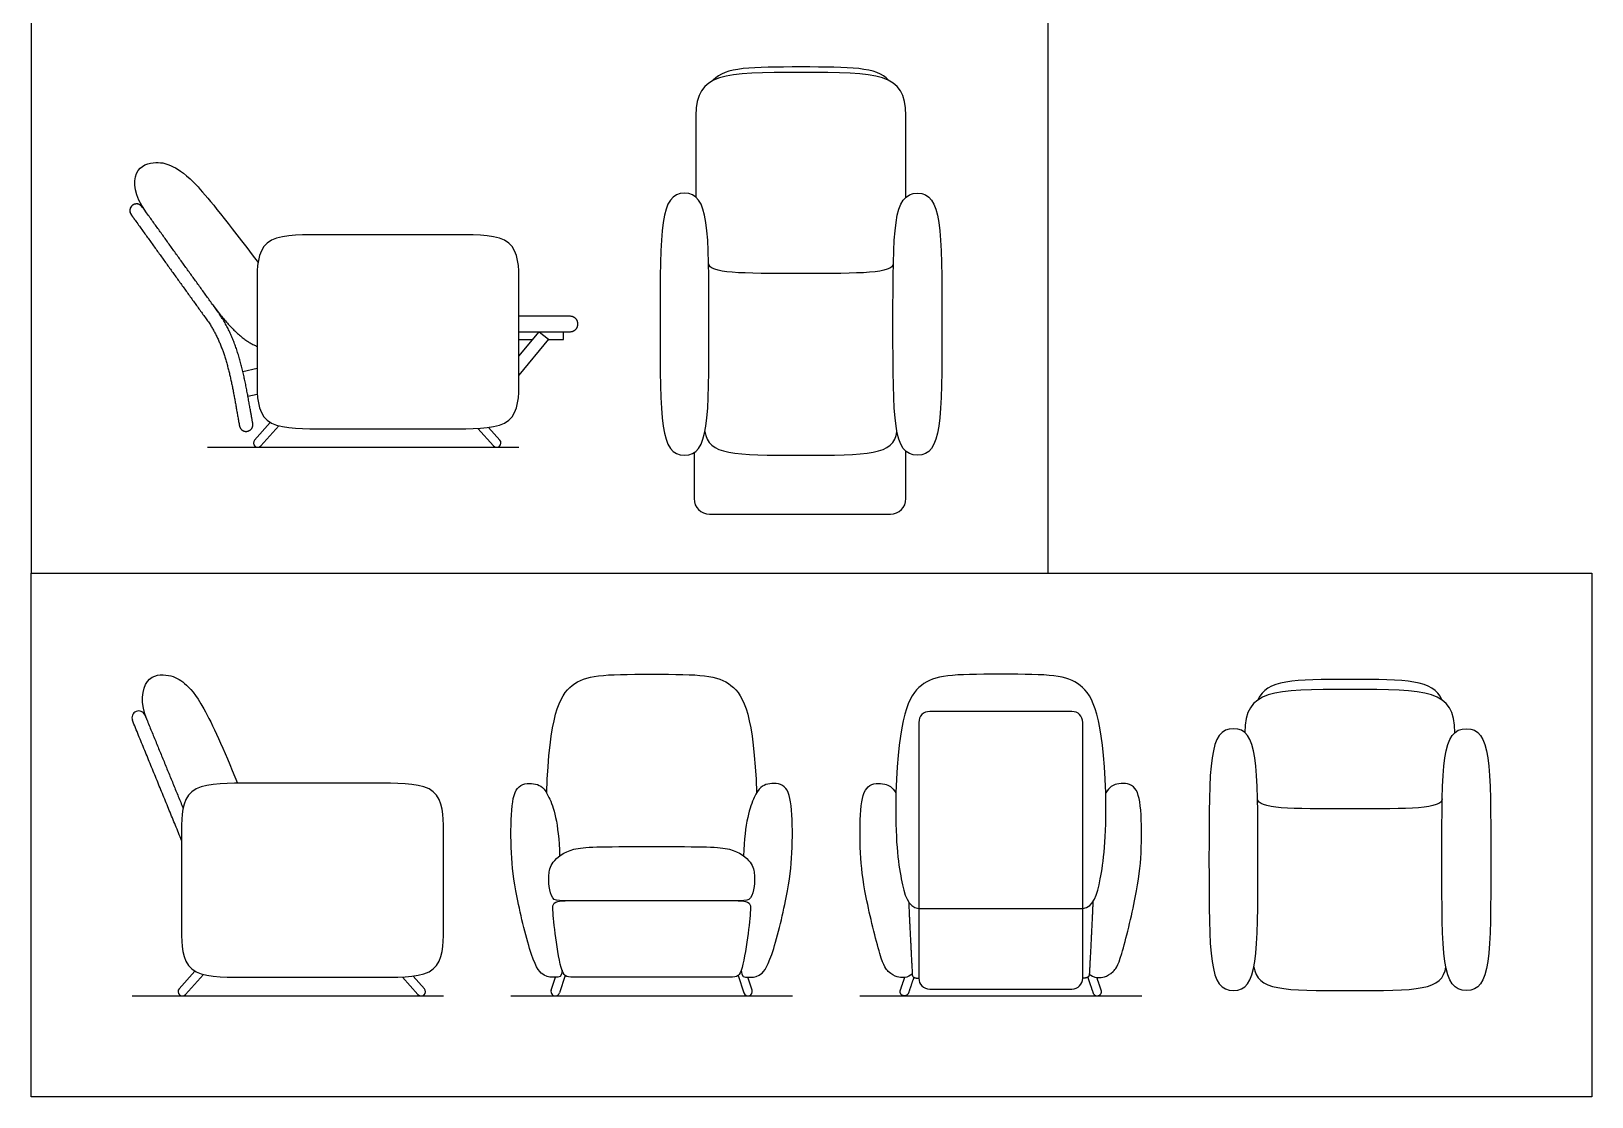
# Model space of a CAD drawing. Header units: millimetres. Extents: x 0 to 36.1, y -0.4 to 14.5.
# Drawn here: x 19.539 to 24.251, y 0.07 to 3.288 of the extents above; entities that cross this region are included whole.
import ezdxf

# ---------------------------------------------------------------- set-up
doc = ezdxf.new("R2010")
doc.units = ezdxf.units.MM
for name, color, linetype, true_color in [('AG-DIAGRAM', 7, 'Continuous', 0xfecc66), ('AG-FURNITURE', 7, 'Continuous', 0x66ccff), ('X-VPRT', 6, 'Continuous', 0xff00ff)]:
    doc.layers.add(name, color=color, linetype=linetype, true_color=true_color)

msp = doc.modelspace()

# ---------------------------------------------------------------- linework, layer by layer
at = {"layer": 'AG-DIAGRAM'}
for points in [[(20.0719, 2.0317), (21.0117, 2.0317)], [(19.8441, 0.3747), (20.7839, 0.3747)], [(20.9871, 0.3747), (21.838, 0.3747)], [(22.0412, 0.3747), (22.8921, 0.3747)]]:
    msp.add_lwpolyline(points, dxfattribs=at)
at = {"layer": 'AG-FURNITURE'}
for p, q in [((20.2137, 2.0533), (20.2612, 2.1067)), ((20.2868, 2.0965), (20.233, 2.036)), ((20.8881, 2.0887), (20.9349, 2.036)), ((20.9543, 2.0533), (20.9203, 2.0914)), ((19.9859, 0.3962), (20.0334, 0.4496)), ((20.059, 0.4394), (20.0052, 0.379)), ((20.6603, 0.4316), (20.7071, 0.379)), ((20.7265, 0.3962), (20.6925, 0.4344)), ((21.1094, 0.3918), (21.1227, 0.4307)), ((21.1518, 0.4358), (21.1339, 0.3834)), ((21.6733, 0.4358), (21.6913, 0.3834)), ((21.7158, 0.3918), (21.7025, 0.4307))]:
    msp.add_line(p, q, dxfattribs=at)
for points in [[(21.5464, 3.0336), (21.5464, 2.7871)], [(22.1803, 2.7871), (22.1803, 3.0336)], [(21.0117, 2.3063), (21.0731, 2.3807), (21.1007, 2.3579), (21.0117, 2.2499)], [(21.0117, 2.3572), (21.0537, 2.3572)], [(21.1001, 2.3572), (21.1461, 2.3572), (21.1461, 2.3807)], [(20.2213, 2.2694), (20.1785, 2.2596)], [(20.1937, 2.1857), (20.222, 2.1921)], [(22.2191, 0.6383), (22.4667, 0.6383)], [(22.4667, 0.6383), (22.7142, 0.6383)]]:
    msp.add_lwpolyline(points, dxfattribs=at)
for centre, radius, start, end in [((19.8576, 2.7462), 0.0205, 125.7561, 215.7561), ((19.8576, 2.7462), 0.0205, 35.7561, 125.7561), ((20.2233, 2.0447), 0.013, 138.3352, 318.3352), ((20.9446, 2.0447), 0.013, 221.6648, 41.6648), ((21.5876, 1.8765), 0.047, 180, 270), ((22.1333, 1.8765), 0.047, 270, 0), ((19.8638, 1.2147), 0.0205, 112.2807, 202.2807), ((19.8638, 1.2147), 0.0205, 22.2807, 112.2807), ((22.252, 1.2008), 0.0329, 90, 180), ((22.6814, 1.2008), 0.0329, 0, 90), ((22.2049, 0.4369), 0.00522, 183.13, 224.2938), ((22.252, 0.428), 0.0329, 180, 270), ((22.6814, 0.428), 0.0329, 270, 360), ((22.7285, 0.4369), 0.00522, 315.7062, 356.87), ((19.9955, 0.3876), 0.013, 138.3352, 318.3352), ((20.7168, 0.3876), 0.013, 221.6648, 41.6648), ((21.1216, 0.3876), 0.013, 161.1102, 341.1102), ((21.7035, 0.3876), 0.013, 198.8898, 18.8898)]:
    msp.add_arc(centre, radius, start, end, dxfattribs=at)
for points, knots in [([(22.1803, 3.0336), (22.1803, 3.1634), (22.0977, 3.1634), (21.8634, 3.1634), (21.629, 3.1634), (21.5464, 3.1634), (21.5464, 3.0336)], [0, 0, 0, 0, 1.465933, 1.465933, 1.465933, 2.931867, 2.931867, 2.931867, 2.931867]), ([(22.128, 3.1399), (22.0927, 3.1802), (22.0117, 3.1802), (21.8634, 3.1802), (21.715, 3.1802), (21.634, 3.1802), (21.5987, 3.1399)], [0.438992, 0.438992, 0.438992, 0.438992, 1.465933, 1.465933, 1.465933, 2.492875, 2.492875, 2.492875, 2.492875]), ([(23.7984, 1.2687), (23.7732, 1.3303), (23.6916, 1.3303), (23.5208, 1.3303), (23.3499, 1.3303), (23.2683, 1.3303), (23.2432, 1.2687)], [0.282959, 0.282959, 0.282959, 0.282959, 1.465933, 1.465933, 1.465933, 2.648908, 2.648908, 2.648908, 2.648908]), ([(23.8377, 1.1699), (23.8377, 1.2998), (23.7551, 1.2998), (23.5208, 1.2998), (23.2864, 1.2998), (23.2038, 1.2998), (23.2038, 1.1699)], [0, 0, 0, 0, 1.465933, 1.465933, 1.465933, 2.931867, 2.931867, 2.931867, 2.931867]), ([(21.142, 0.4524), (21.142, 0.4307), (21.1228, 0.4307), (21.0883, 0.4307), (21.0528, 0.4696), (20.9995, 0.6905), (20.9871, 0.8005), (20.9871, 0.9491), (21.005, 1.0178), (21.0669, 1.0178), (21.0991, 0.9965), (21.1319, 0.8984), (21.1348, 0.7974)], [0, 0, 0, 0, 0.324074, 0.648148, 0.972222, 1.296296, 1.62037, 1.944444, 2.268518, 2.592592, 2.916667, 3.226211, 3.226211, 3.226211, 3.226211]), ([(21.6832, 0.4524), (21.6832, 0.4307), (21.7023, 0.4307), (21.7369, 0.4307), (21.7723, 0.4696), (21.8256, 0.6905), (21.838, 0.8005), (21.838, 0.9491), (21.8202, 1.0178), (21.7582, 1.0178), (21.726, 0.9965), (21.6932, 0.8984), (21.6903, 0.7974)], [0, 0, 0, 0, 0.324074, 0.648148, 0.972222, 1.296296, 1.62037, 1.944444, 2.268518, 2.592592, 2.916667, 3.226211, 3.226211, 3.226211, 3.226211]), ([(22.1994, 0.4402), (22.1838, 0.4307), (22.1709, 0.4289), (22.1424, 0.4307), (22.1069, 0.4696), (22.0536, 0.6905), (22.0412, 0.8005), (22.0412, 0.9491), (22.0591, 1.0178), (22.1174, 1.0178), (22.1389, 1.0058), (22.1497, 0.9875)], [6.684601, 6.684601, 6.684601, 6.684601, 7.131514, 7.880732, 8.116819, 8.352906, 8.588993, 8.82508, 9.061167, 9.297254, 9.492292, 9.492292, 9.492292, 9.492292]), ([(22.7339, 0.4402), (22.7495, 0.4307), (22.7624, 0.4289), (22.791, 0.4307), (22.8264, 0.4696), (22.8797, 0.6905), (22.8921, 0.8005), (22.8921, 0.9491), (22.8743, 1.0178), (22.8159, 1.0178), (22.7945, 1.0058), (22.7836, 0.9875)], [6.684601, 6.684601, 6.684601, 6.684601, 7.131514, 7.880732, 8.116819, 8.352906, 8.588993, 8.82508, 9.061167, 9.297254, 9.492292, 9.492292, 9.492292, 9.492292])]:
    msp.add_open_spline(points, degree=3, knots=knots, dxfattribs=at)
for points, degree in [([(19.8839, 2.7448), (19.8515, 2.7898), (19.842, 2.8777), (19.9213, 2.8967), (19.9648, 2.8837), (20.0292, 2.8424), (20.1273, 2.7168), (20.2241, 2.59)], 3), ([(21.5117, 2.7989), (21.4379, 2.7989), (21.4379, 2.6957), (21.4379, 2.4033)], 3), ([(21.5856, 2.4033), (21.5856, 2.6957), (21.5856, 2.7989), (21.5117, 2.7989)], 3), ([(22.1411, 2.4033), (22.1411, 2.6957), (22.1411, 2.7989), (22.215, 2.7989)], 3), ([(22.215, 2.7989), (22.2888, 2.7989), (22.2888, 2.6957), (22.2888, 2.4033)], 3), ([(19.8743, 2.7582), (19.8791, 2.7515), (19.8839, 2.7448)], 2), ([(20.6165, 2.6737), (20.5207, 2.6737), (20.405, 2.6737), (20.2213, 2.6737), (20.2213, 2.5217), (20.2213, 2.4681), (20.2213, 2.3807)], 3), ([(21.0117, 2.3807), (21.0117, 2.4681), (21.0117, 2.5217), (21.0117, 2.6737), (20.828, 2.6737), (20.7123, 2.6737), (20.6165, 2.6737)], 3), ([(21.8634, 2.5564), (21.6811, 2.5564), (21.5856, 2.5564), (21.5845, 2.587)], 3), ([(22.1422, 2.587), (22.1411, 2.5564), (22.0456, 2.5564), (21.8634, 2.5564)], 3), ([(20.087, 2.4627), (20.161, 2.36), (20.2213, 2.3364)], 2), ([(21.4379, 2.4033), (21.4379, 2.1109), (21.4379, 2.0077), (21.5117, 2.0077)], 3), ([(21.5117, 2.0077), (21.5856, 2.0077), (21.5856, 2.1109), (21.5856, 2.4033)], 3), ([(22.215, 2.0077), (22.1411, 2.0077), (22.1411, 2.1109), (22.1411, 2.4033)], 3), ([(22.2888, 2.4033), (22.2888, 2.1109), (22.2888, 2.0077), (22.215, 2.0077)], 3), ([(20.2213, 2.3807), (20.2213, 2.2933), (20.2213, 2.2398), (20.2213, 2.0877), (20.405, 2.0877), (20.5207, 2.0877), (20.6165, 2.0877)], 3), ([(20.6165, 2.0877), (20.7123, 2.0877), (20.828, 2.0877), (21.0117, 2.0877), (21.0117, 2.2398), (21.0117, 2.2933), (21.0117, 2.3807)], 3), ([(21.5736, 2.0797), (21.5828, 2.0077), (21.6595, 2.0077), (21.8634, 2.0077)], 3), ([(21.8634, 2.0077), (22.0672, 2.0077), (22.1439, 2.0077), (22.1531, 2.0797)], 3), ([(21.5406, 2.0152), (21.5406, 1.9458), (21.5406, 1.8765)], 2), ([(22.1803, 1.8765), (22.1803, 1.948), (22.1803, 2.0195)], 2), ([(21.5876, 1.8295), (21.8605, 1.8295), (22.1333, 1.8295)], 2), ([(19.8891, 1.2072), (19.868, 1.2585), (19.8793, 1.3462), (19.9608, 1.3462), (20.0001, 1.3235), (20.0531, 1.2683), (20.1192, 1.1233), (20.1621, 1.0167)], 3), ([(21.0956, 0.9875), (21.1043, 1.2194), (21.1614, 1.3422), (21.265, 1.3462), (21.4126, 1.3462)], 3), ([(21.4126, 1.3462), (21.5601, 1.3462), (21.6638, 1.3422), (21.7208, 1.2194), (21.7295, 0.9875)], 3), ([(22.4667, 1.3462), (22.3191, 1.3462), (22.2155, 1.3422), (22.1584, 1.2194), (22.1497, 0.9875)], 3), ([(22.7836, 0.9875), (22.7749, 1.2194), (22.7179, 1.3422), (22.6142, 1.3462), (22.4667, 1.3462)], 3), ([(22.4667, 1.2337), (22.3593, 1.2337), (22.252, 1.2337)], 2), ([(22.6814, 1.2337), (22.574, 1.2337), (22.4667, 1.2337)], 2), ([(19.9935, 0.8441), (19.9191, 1.0255), (19.8448, 1.2069)], 2), ([(19.8828, 1.2225), (19.9403, 1.0821), (19.9978, 0.9417)], 2), ([(22.2191, 1.2008), (22.2191, 0.8144), (22.2191, 0.428)], 2), ([(22.7142, 0.428), (22.7142, 0.8144), (22.7142, 1.2008)], 2), ([(23.1692, 1.1817), (23.0953, 1.1817), (23.0953, 1.0786), (23.0953, 0.7861)], 3), ([(23.243, 0.7861), (23.243, 1.0786), (23.243, 1.1817), (23.1692, 1.1817)], 3), ([(23.7985, 0.7861), (23.7985, 1.0786), (23.7985, 1.1817), (23.8724, 1.1817)], 3), ([(23.8724, 1.1817), (23.9462, 1.1817), (23.9462, 1.0786), (23.9462, 0.7861)], 3), ([(20.3887, 1.0167), (20.2929, 1.0167), (20.1772, 1.0167), (19.9935, 1.0167), (19.9935, 0.8646), (19.9935, 0.8111), (19.9935, 0.7237)], 3), ([(20.7839, 0.7237), (20.7839, 0.8111), (20.7839, 0.8646), (20.7839, 1.0167), (20.6002, 1.0167), (20.4845, 1.0167), (20.3887, 1.0167)], 3), ([(22.1497, 0.9875), (22.1472, 0.8456), (22.1661, 0.7111), (22.1857, 0.644), (22.2191, 0.6383)], 3), ([(22.7142, 0.6383), (22.7476, 0.644), (22.7672, 0.7111), (22.7861, 0.8456), (22.7836, 0.9875)], 3), ([(23.5208, 0.9393), (23.3385, 0.9393), (23.243, 0.9393), (23.2419, 0.9699)], 3), ([(23.7997, 0.9699), (23.7985, 0.9393), (23.703, 0.9393), (23.5208, 0.9393)], 3), ([(21.4126, 0.6613), (21.2003, 0.6613), (21.1352, 0.6613), (21.1117, 0.6642), (21.1015, 0.706), (21.1015, 0.7396), (21.1066, 0.7765), (21.1659, 0.8255), (21.253, 0.8255), (21.4126, 0.8255)], 3), ([(21.4126, 0.8255), (21.5722, 0.8255), (21.6593, 0.8255), (21.7185, 0.7765), (21.7237, 0.7396), (21.7237, 0.706), (21.7134, 0.6642), (21.69, 0.6613), (21.6249, 0.6613), (21.4126, 0.6613)], 3), ([(23.0953, 0.7861), (23.0953, 0.4937), (23.0953, 0.3905), (23.1692, 0.3905)], 3), ([(23.1692, 0.3905), (23.243, 0.3905), (23.243, 0.4937), (23.243, 0.7861)], 3), ([(23.8724, 0.3905), (23.7985, 0.3905), (23.7985, 0.4937), (23.7985, 0.7861)], 3), ([(23.9462, 0.7861), (23.9462, 0.4937), (23.9462, 0.3905), (23.8724, 0.3905)], 3), ([(19.9935, 0.7237), (19.9935, 0.6363), (19.9935, 0.5828), (19.9935, 0.4307), (20.1772, 0.4307), (20.2929, 0.4307), (20.3887, 0.4307)], 3), ([(20.3887, 0.4307), (20.4845, 0.4307), (20.6002, 0.4307), (20.7839, 0.4307), (20.7839, 0.5828), (20.7839, 0.6363), (20.7839, 0.7237)], 3), ([(21.4126, 0.4307), (21.2678, 0.4307), (21.165, 0.4307), (21.1418, 0.4307), (21.1211, 0.5563), (21.1128, 0.6441), (21.114, 0.6617), (21.1514, 0.6617)], 3), ([(21.6737, 0.6617), (21.7112, 0.6617), (21.7123, 0.6441), (21.704, 0.5563), (21.6833, 0.4307), (21.6602, 0.4307), (21.5574, 0.4307), (21.4126, 0.4307)], 3), ([(22.1885, 0.6584), (22.1935, 0.5492), (22.1996, 0.4366)], 2), ([(22.7448, 0.6584), (22.7399, 0.5492), (22.7337, 0.4366)], 2), ([(22.2011, 0.4333), (22.2062, 0.428), (22.2191, 0.428)], 2), ([(22.7322, 0.4333), (22.7271, 0.428), (22.7142, 0.428)], 2), ([(23.231, 0.4626), (23.2402, 0.3905), (23.3169, 0.3905), (23.5208, 0.3905)], 3), ([(23.5208, 0.3905), (23.7246, 0.3905), (23.8014, 0.3905), (23.8105, 0.4626)], 3), ([(22.252, 0.3952), (22.3593, 0.3952), (22.4667, 0.3952)], 2), ([(22.4667, 0.3952), (22.574, 0.3952), (22.6814, 0.3952)], 2)]:
    msp.add_open_spline(points, degree=degree, dxfattribs=at)
for points, weights, degree, knots in [([(20.168, 2.0963), (20.147, 2.209), (20.1339, 2.3274), (20.0701, 2.416), (19.9937, 2.522), (19.9173, 2.6281), (19.841, 2.7342), (19.8339, 2.7439), (19.8359, 2.7558), (19.8456, 2.7628), (19.8554, 2.7698), (19.8672, 2.7679), (19.8743, 2.7582), (19.9506, 2.6521), (20.027, 2.546), (20.1034, 2.44), (20.1396, 2.3897), (20.1603, 2.3326), (20.1754, 2.2724), (20.1904, 2.2121), (20.1999, 2.1483), (20.2084, 2.1038), (20.2106, 2.092), (20.2037, 2.0821), (20.1919, 2.0799), (20.1801, 2.0777), (20.1702, 2.0845), (20.168, 2.0963)], [1, 1, 1, 1, 1, 1, 1, 0.804737854124, 0.804737854124, 1, 0.804737854124, 0.804737854124, 1, 1, 1, 1, 1, 1, 1, 1, 1, 1, 0.804737854124, 0.804737854124, 1, 0.804737854124, 0.804737854124, 1], 3, [-1.198033, -1.198033, -1.198033, -1.198033, 0, 0, 0, 1.286416, 1.286416, 1.286416, 1.392197, 1.392197, 1.392197, 1.497979, 1.497979, 1.497979, 2.774769, 2.774769, 2.774769, 3.369303, 3.369303, 3.369303, 3.963838, 3.963838, 3.963838, 4.069619, 4.069619, 4.069619, 4.175401, 4.175401, 4.175401, 4.175401]), ([(21.0117, 2.3807), (21.113, 2.3807), (21.1667, 2.3807), (21.1899, 2.3807), (21.1899, 2.404), (21.1899, 2.4273), (21.1667, 2.4273), (21.113, 2.4273), (21.0117, 2.4273)], [1, 1, 1, 0.707106781187, 1, 0.707106781186, 1, 1, 1], 2, [0.1997033, 0.1997033, 0.1997033, 0.5519532, 0.5519532, 0.6719584, 0.6719584, 0.7919635, 0.7919635, 1.1442134, 1.1442134, 1.1442134]), ([(22.2042, 0.4309), (22.1958, 0.4062), (22.188, 0.3834), (22.1838, 0.3712), (22.1715, 0.3754), (22.1593, 0.3796), (22.1635, 0.3918), (22.17, 0.4109), (22.1766, 0.4301)], [1, 1, 1, 0.707106781186, 1, 0.707106781186, 1, 1, 1], 2, [0.1456829, 0.1456829, 0.1456829, 0.3036952, 0.3036952, 0.3704487, 0.3704487, 0.4372022, 0.4372022, 0.569904, 0.569904, 0.569904]), ([(22.7291, 0.4309), (22.7376, 0.4062), (22.7454, 0.3834), (22.7496, 0.3712), (22.7618, 0.3754), (22.7741, 0.3796), (22.7699, 0.3918), (22.7633, 0.4109), (22.7568, 0.4301)], [1, 1, 1, 0.707106781186, 1, 0.707106781186, 1, 1, 1], 2, [0.1456829, 0.1456829, 0.1456829, 0.3036952, 0.3036952, 0.3704487, 0.3704487, 0.4372022, 0.4372022, 0.569904, 0.569904, 0.569904])]:
    msp.add_rational_spline(points, weights, degree=degree, knots=knots, dxfattribs=at)
at = {"layer": 'X-VPRT'}
for points in [[(19.5393, 3.3531), (19.5393, 1.651), (22.6095, 1.651), (22.6095, 3.3531)], [(19.5393, 1.651), (24.251, 1.651), (24.251, 0.0699), (19.5393, 0.0699)]]:
    msp.add_lwpolyline(points, close=True, dxfattribs=at)

doc.saveas('drawing.dxf')
